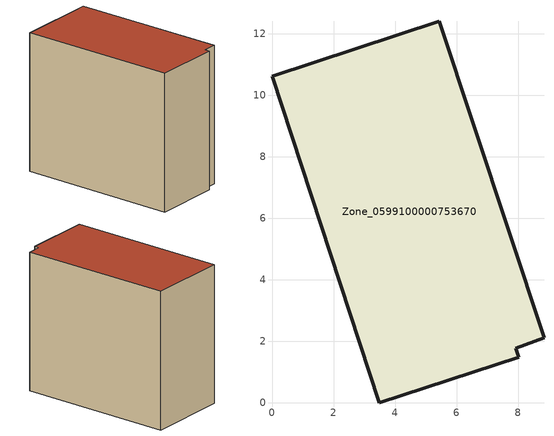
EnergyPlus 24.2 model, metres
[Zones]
Zone_0599100000753670
 floor ground (C_G): 0,10.62 5.44,12.41 8.84,2.11 7.92,1.78 8.02,1.49 3.48,0 z3.8
 wall outside (C_F): 5.44,12.41 0,10.62 3.48,0 8.02,1.49 7.92,1.78 8.84,2.11 5.44,12.41 z3.8:13.66
 roof outside (C_R): 3.48,0 8.02,1.49 7.92,1.78 8.84,2.11 5.44,12.41 0,10.62 z13.66
[BUILDING]
Pand.0599100000753670: North Axis=0; Terrain=City; Loads Convergence Tolerance Value=0.04; Temperature Convergence Tolerance Value=0.4; Solar Distribution=FullExterior; Maximum Number of Warmup Days=25; Minimum Number of Warmup Days=1
[Site:Location]
Rotterdam.The.Hague.AP_ZH_NLD Design_Conditions: Latitude=51.96; Longitude=4.45; Time Zone=1; Elevation=-4.5
[SITE:GROUNDTEMPERATURE:BUILDINGSURFACE]
18, 18, 18, 18, 18, 18, 18, 18, 18, 18, 18, 18
[MATERIAL] Thermal Absorptance=0.9; Solar Absorptance=0.7; Visible Absorptance=0.7
Name | Roughness | Thickness | Conductivity | Density | Specific Heat
G.TI.2006-2014 | MediumSmooth | 0.15 | 0.06 | 540 | 1210
F.TI.2006-2014 | Rough | 0.3 | 0.12 | 1920 | 840
R.TI.2006-2014 | MediumRough | 0.2 | 0.08 | 1500 | 1000
[CONSTRUCTION]
C_G: G.TI.2006-2014
C_F: F.TI.2006-2014
C_R: R.TI.2006-2014
[ZONE]
Zone_0599100000753670: Type=1; Multiplier=1; Ceiling Height=Autocalculate; Volume=Autocalculate; Floor Area=autocalculate; Part of Total Floor Area=Yes
[ZONEINFILTRATION:DESIGNFLOWRATE]
Infil_Zone_0599100000753670: Zone or ZoneList or Space or SpaceList=Zone_0599100000753670; Schedule=AlwaysOn; Design Flow Rate Calculation Method=Flow/Area; Flow Rate per Floor Area=0.0015; Constant Term Coefficient=1; Temperature Term Coefficient=0; Velocity Term Coefficient=0; Velocity Squared Term Coefficient=0
[HVACTEMPLATE:ZONE:IDEALLOADSAIRSYSTEM]
Zone_0599100000753670: Maximum Heating Supply Air Temperature=50; Minimum Cooling Supply Air Temperature=13; Maximum Heating Supply Air Humidity Ratio=0.0156; Minimum Cooling Supply Air Humidity Ratio=0.0077; Heating Limit=NoLimit; Cooling Limit=NoLimit; Dehumidification Control Type=ConstantSensibleHeatRatio; Cooling Sensible Heat Ratio=0.7; Dehumidification Setpoint=60; Humidification Control Type=None; Humidification Setpoint=30; Outdoor Air Method=None; Outdoor Air Flow Rate per Person=0.00944; Outdoor Air Flow Rate per Zone Floor Area=0; Outdoor Air Flow Rate per Zone=0; Demand Controlled Ventilation Type=None; Outdoor Air Economizer Type=NoEconomizer; Heat Recovery Type=None; Sensible Heat Recovery Effectiveness=0.7; Latent Heat Recovery Effectiveness=0.65
[ZONECONTROL:THERMOSTAT]
ThermostatControl_Zone_0599100000753670: Zone or ZoneList=Zone_0599100000753670; Control Type Schedule=DualSetpointControlType; Control 1=Thermostat_Zone_0599100000753670; Temperature Difference Between Cutout And Setpoint=0
[THERMOSTATSETPOINT:DUALSETPOINT]
Thermostat_Zone_0599100000753670: Heating Setpoint Temperature Schedule=HeatingSetpoint_Zone_0599100000753670; Cooling Setpoint Temperature Schedule=CoolingSetpoint_Zone_0599100000753670
[SCHEDULE:COMPACT]
HeatingSetpoint_Zone_0599100000753670: Through: 12/31, For: AllDays, Until: 24:00, 21
CoolingSetpoint_Zone_0599100000753670: Through: 12/31, For: AllDays, Until: 24:00, 24
DualSetpointControlType: Through: 12/31, For: AllDays, Until: 24:00, 4
AlwaysOn: Through: 12/31, For: AllDays, Until: 24:00, 1
